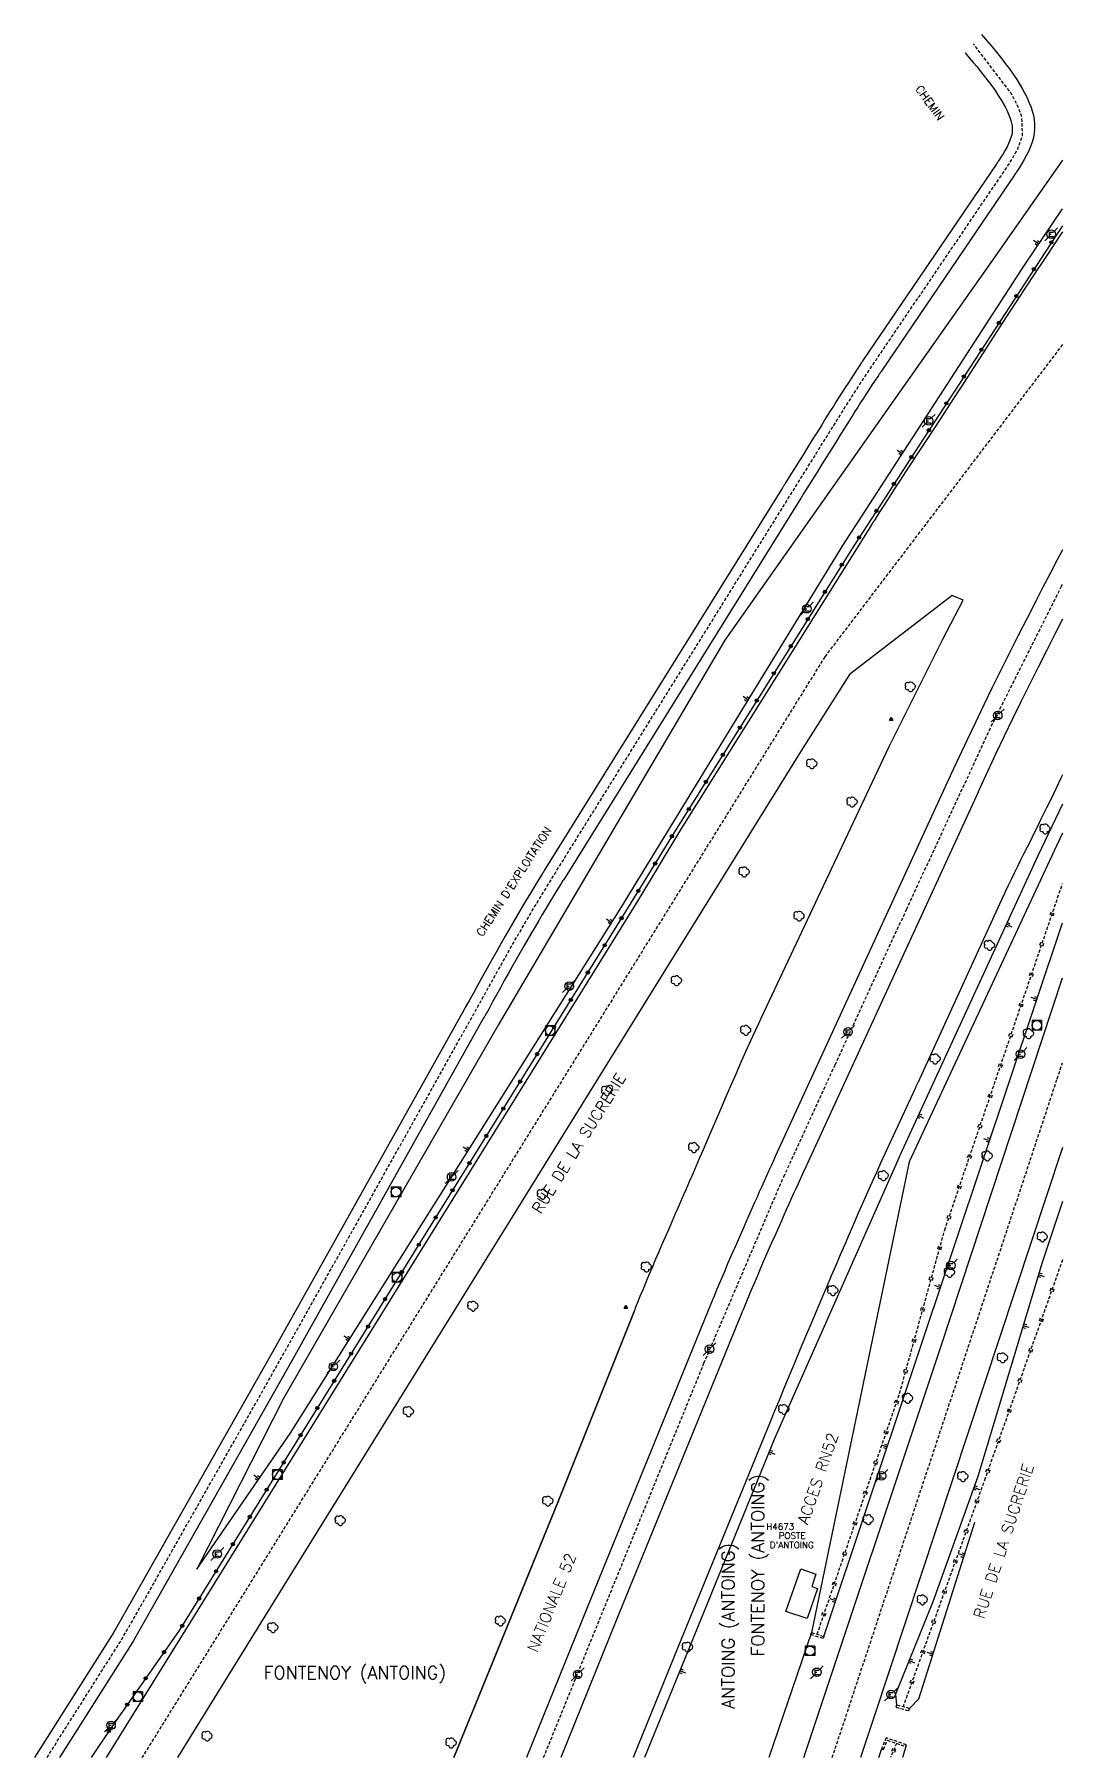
# Model space of a CAD drawing. Header units: millimetres. Extents: x 84996 to 86000, y 140000 to 140615.
# Drawn here: x 85839.6 to 86000, y 140000 to 140269 of the extents above; entities that cross this region are included whole.
import ezdxf
from ezdxf.enums import TextEntityAlignment as Align

# ---------------------------------------------------------------- set-up
doc = ezdxf.new("R2010")
doc.units = ezdxf.units.MM
doc.linetypes.add('DASHED', pattern=[0.75, 0.5, -0.25])
doc.layers.get('0').update_dxf_attribs({"linetype": 'CONTINUOUS'})
for name, color, linetype in [('W0001', 6, 'DASHED'), ('W0008', 7, 'CONTINUOUS'), ('W0100', 7, 'CONTINUOUS'), ('W0112', 1, 'DASHED'), ('W0211', 2, 'CONTINUOUS'), ('W0220', 5, 'DASHED'), ('W0300', 7, 'CONTINUOUS'), ('W0322', 7, 'CONTINUOUS'), ('W0420', 7, 'CONTINUOUS'), ('W0471', 7, 'CONTINUOUS'), ('W0851', 7, 'CONTINUOUS'), ('W0980', 7, 'CONTINUOUS'), ('W0984', 7, 'CONTINUOUS'), ('W0989', 7, 'CONTINUOUS'), ('W0991', 7, 'CONTINUOUS')]:
    doc.layers.add(name, color=color, linetype=linetype)
doc.styles.get("Standard").update_dxf_attribs({"font": 'romans.shx', "width": 0.85})

# ---------------------------------------------------------------- blocks, each defined once
blk = doc.blocks.new('t322o')
at = {"color": 0, "linetype": 'Continuous'}
for radius in [0.25, 0.15]:
    blk.add_circle((0, 0), radius, dxfattribs=at)
blk = doc.blocks.new('t220o')
at = {"color": 0, "linetype": 'Continuous'}
for p, q in [((-0.25, 0.25), (0.25, 0.25)), ((-0.25, -0.25), (0.25, -0.25))]:
    blk.add_line(p, q, dxfattribs=at)
blk = doc.blocks.new('T300')
for p, q in [((-0.8, 0.51), (-0.86, 0.34)), ((-0.86, 0.34), (-0.86, 0.17)), ((-0.86, 0.17), (-0.74, 0.06)), ((-0.69, 0.63), (-0.8, 0.51)), ((-0.8, -0.06), (-0.74, 0.06)), ((-0.74, 0.06), (-0.69, 0.11)), ((-0.57, 0.69), (-0.69, 0.63)), ((-0.46, 0.69), (-0.57, 0.69)), ((-0.29, 0.63), (-0.46, 0.69)), ((-0.29, 0.63), (-0.17, 0.74)), ((-0.23, 0.57), (-0.29, 0.63)), ((-0.17, 0.74), (-0.06, 0.8)), ((-0.06, 0.8), (0.06, 0.8)), ((0.06, 0.8), (0.23, 0.74)), ((0.23, 0.74), (0.34, 0.63)), ((0.34, 0.63), (0.4, 0.51)), ((0.46, 0.46), (0.34, 0.46)), ((0.4, 0.51), (0.4, 0.46)), ((0.57, 0.4), (0.46, 0.46)), ((0.57, 0.4), (0.69, 0.29)), ((0.69, 0.29), (0.74, 0.17)), ((0.74, 0.06), (0.69, -0.17)), ((0.74, 0.17), (0.74, 0.06)), ((-0.8, -0.17), (-0.8, -0.06)), ((-0.8, -0.23), (-0.8, -0.17)), ((-0.74, -0.34), (-0.8, -0.23)), ((-0.69, -0.4), (-0.74, -0.34)), ((-0.51, -0.46), (-0.69, -0.4)), ((-0.4, -0.46), (-0.51, -0.46)), ((-0.4, -0.46), (-0.34, -0.46)), ((-0.34, -0.46), (-0.34, -0.4)), ((-0.34, -0.51), (-0.34, -0.46)), ((-0.29, -0.63), (-0.34, -0.51)), ((-0.17, -0.74), (-0.29, -0.63)), ((-0.06, -0.8), (-0.17, -0.74)), ((0.06, -0.8), (-0.06, -0.8)), ((0.17, -0.74), (0.06, -0.8)), ((0.23, -0.69), (0.17, -0.74)), ((0.29, -0.46), (0.23, -0.46)), ((0.29, -0.63), (0.23, -0.69)), ((0.46, -0.4), (0.29, -0.46)), ((0.34, -0.51), (0.29, -0.63)), ((0.34, -0.51), (0.34, -0.46)), ((0.57, -0.34), (0.46, -0.4)), ((0.63, -0.29), (0.57, -0.34)), ((0.69, -0.17), (0.63, -0.29))]:
    blk.add_line(p, q)
blk = doc.blocks.new('T471')
for p, q in [((-0.333334, 0.333334), (-0.333334, -0.333334)), ((-0.333334, 0.333334), (0.333334, 0.333334)), ((-0.333334, 0), (0, 0)), ((0.500001, 0.500001), (1.000002, 1.000002)), ((-0.500001, -0.500001), (-1.000002, -1.000002)), ((-0.333334, -0.333334), (0.333334, -0.333334))]:
    blk.add_line(p, q)
blk.add_ellipse((0, 0), major_axis=(0.471405, 0.471405), ratio=1, start_param=5.4977871438, end_param=11.780972451)
blk = doc.blocks.new('T420')
for p, q in [((0.75, 0.75), (-0.75, 0.75)), ((-0.75, 0.75), (-0.75, -0.75)), ((0.75, 0.75), (0.75, -0.75)), ((0.75, -0.75), (-0.75, -0.75))]:
    blk.add_line(p, q)
blk.add_ellipse((0, 0), major_axis=(-0.53, 0.53), ratio=1, start_param=3.926991, end_param=10.210176)
blk = doc.blocks.new('t211o')
at = {"color": 0, "linetype": 'Continuous'}
for p, q in [((-0.29, 0.5), (-0.29, 0)), ((0, 1), (0, 0)), ((0.29, 0.5), (0.29, 0))]:
    blk.add_line(p, q, dxfattribs=at)
blk = doc.blocks.new('T851')
for p, q in [((-0.25, -0.15), (0, 0.32)), ((0, 0.32), (0.25, -0.15)), ((-0.25, -0.15), (0.25, -0.15))]:
    blk.add_line(p, q)
for major_axis in [(-0.106, 0.106), (-0.0354, 0.0354), (-0.0236, 0.0236)]:
    blk.add_ellipse((0, 0), major_axis=major_axis, ratio=1, start_param=3.926991, end_param=10.210176)

msp = doc.modelspace()

# ---------------------------------------------------------------- linework, layer by layer
at = {"layer": 'W0001', "flags": 128}
msp.add_lwpolyline([(85841.58, 140000), (85844.58, 140004.75), (85851.48, 140015.65), (85853.1, 140018.21), (85855.34, 140022.09), (85857.49, 140025.89), (85861.16, 140032.37), (85869.42, 140046.97), (85877.11, 140060.56), (85883.88, 140072.64), (85893.3, 140089.5), (85907.39, 140114.7), (85910.95, 140121.1), (85914.14, 140126.82), (85917.64, 140132.81), (85920.95, 140138.21), (85924.85, 140144.49), (85952.34, 140188.7), (85958.78, 140199.05), (85961.73, 140203.8), (85964.31, 140207.95), (85967.49, 140212.99), (85970.91, 140218.15), (85990.98, 140247.74), (85992, 140249.27), (85993.03, 140251.12), (85993.76, 140253.09), (85993.66, 140256.09), (85992.91, 140258.07), (85991.93, 140259.86), (85986.08, 140267.53)], dxfattribs=at)
at = {"layer": 'W0001'}
for points in [[(86000, 140220.56), (85962.92, 140171.84), (85856.39, 140000)], [(85919.05, 140000), (85922.15, 140007.66), (85934.28, 140037.55), (85944.07, 140061.55), (85956.5, 140090.67), (85964.52, 140108.14), (85975.66, 140132.38), (85988.88, 140160.97), (85999.86, 140182.84), (86000, 140183.11)], [(85964.08, 140000), (85999.17, 140105.95), (86000, 140108.45)]]:
    msp.add_lwpolyline(points, dxfattribs=at)
at = {"layer": 'W0008'}
for points in [[(85987.36, 140268.97), (85987.36, 140268.97), (85988, 140268.22), (85988.64, 140267.47), (85989.27, 140266.72), (85989.9, 140265.95), (85990.52, 140265.17), (85991.12, 140264.39), (85991.72, 140263.58), (85992.3, 140262.77), (85992.86, 140261.92), (85993.4, 140261.05), (85993.77, 140260.41), (85994.13, 140259.75), (85994.46, 140259.09), (85994.77, 140258.42), (85995.04, 140257.73), (85995.27, 140257.05), (85995.45, 140256.36), (85995.57, 140255.67), (85995.64, 140254.97), (85995.65, 140254.28), (85995.65, 140254.28), (85995.58, 140253.56), (85995.45, 140252.88), (85995.26, 140252.17), (85995.01, 140251.48), (85994.72, 140250.8), (85994.39, 140250.12), (85994.04, 140249.47), (85993.66, 140248.83), (85993.27, 140248.19), (85992.86, 140247.58), (85992.83, 140247.53), (85992.8, 140247.48), (85992.77, 140247.44), (85992.73, 140247.39), (85992.7, 140247.34), (85992.67, 140247.31), (85992.64, 140247.27), (85992.61, 140247.22), (85992.58, 140247.17), (85992.55, 140247.12), (85971.69, 140216.36), (85971.69, 140216.36), (85971.65, 140216.3), (85971.6, 140216.23), (85971.56, 140216.17), (85971.52, 140216.11), (85971.48, 140216.05), (85971.44, 140215.98), (85971.39, 140215.92), (85971.35, 140215.86), (85971.3, 140215.8), (85971.27, 140215.73), (85971.27, 140215.73), (85970.8, 140215.05), (85970.33, 140214.34), (85969.87, 140213.64), (85969.41, 140212.94), (85968.95, 140212.22), (85968.5, 140211.52), (85968.05, 140210.8), (85967.6, 140210.09), (85967.16, 140209.38), (85966.71, 140208.67), (85965.99, 140207.52), (85965.27, 140206.38), (85964.56, 140205.23), (85963.84, 140204.08), (85963.13, 140202.94), (85962.41, 140201.78), (85961.7, 140200.64), (85960.99, 140199.48), (85960.27, 140198.34), (85959.56, 140197.19), (85959.52, 140197.14), (85959.49, 140197.08), (85959.45, 140197.02), (85959.41, 140196.97), (85959.38, 140196.91), (85959.34, 140196.84), (85959.31, 140196.78), (85959.27, 140196.73), (85959.23, 140196.67), (85959.2, 140196.61), (85922.13, 140136.98), (85922.13, 140136.98), (85922.09, 140136.94), (85922.05, 140136.88), (85922.02, 140136.83), (85921.98, 140136.77), (85921.95, 140136.7), (85921.91, 140136.66), (85921.88, 140136.59), (85921.84, 140136.53), (85921.81, 140136.48), (85921.77, 140136.42), (85921.77, 140136.42), (85921.19, 140135.47), (85920.59, 140134.52), (85920.01, 140133.55), (85919.43, 140132.59), (85918.85, 140131.62), (85918.28, 140130.66), (85917.71, 140129.69), (85917.14, 140128.72), (85916.58, 140127.75), (85916.02, 140126.77), (85915.39, 140125.67), (85914.77, 140124.56), (85914.16, 140123.47), (85913.54, 140122.36), (85912.92, 140121.27), (85912.31, 140120.16), (85911.7, 140119.05), (85911.09, 140117.94), (85910.48, 140116.84), (85909.86, 140115.73), (85909.84, 140115.69), (85909.8, 140115.64), (85909.78, 140115.59), (85909.75, 140115.55), (85909.73, 140115.48), (85909.7, 140115.44), (85909.67, 140115.39), (85909.64, 140115.34), (85909.62, 140115.3), (85909.59, 140115.25), (85879.78, 140061.92), (85854.95, 140018.05), (85843.53, 140000)], [(85984.8, 140266.09), (85984.8, 140266.09), (85985.43, 140265.34), (85986.05, 140264.61), (85986.67, 140263.89), (85987.27, 140263.16), (85987.85, 140262.42), (85988.41, 140261.7), (85988.96, 140260.95), (85989.48, 140260.22), (85989.98, 140259.45), (85990.47, 140258.67), (85990.79, 140258.12), (85991.09, 140257.58), (85991.36, 140257.05), (85991.59, 140256.53), (85991.79, 140256.03), (85991.95, 140255.56), (85992.06, 140255.12), (85992.13, 140254.72), (85992.17, 140254.36), (85992.17, 140254.36), (85992.17, 140254.03), (85992.14, 140253.69), (85992.07, 140253.3), (85991.95, 140252.89), (85991.79, 140252.42), (85991.59, 140251.94), (85991.34, 140251.44), (85991.05, 140250.91), (85990.73, 140250.36), (85990.39, 140249.81), (85990.02, 140249.25), (85990.01, 140249.23), (85989.98, 140249.19), (85989.95, 140249.14), (85989.91, 140249.09), (85989.84, 140248.98), (85989.8, 140248.94), (85989.77, 140248.89), (85989.78, 140248.91), (85989.75, 140248.86), (85989.73, 140248.83), (85989.73, 140248.83), (85968.87, 140218.06), (85968.86, 140218.05), (85968.78, 140217.94), (85968.74, 140217.88), (85968.73, 140217.86), (85968.66, 140217.75), (85968.62, 140217.69), (85968.57, 140217.62), (85968.56, 140217.61), (85968.45, 140217.44), (85968.45, 140217.44), (85968.44, 140217.42), (85967.96, 140216.72), (85967.48, 140216), (85967.01, 140215.28), (85966.55, 140214.56), (85966.08, 140213.84), (85965.62, 140213.11), (85965.16, 140212.41), (85964.71, 140211.69), (85964.26, 140210.97), (85963.81, 140210.25), (85963.09, 140209.11), (85962.38, 140207.95), (85961.66, 140206.8), (85960.95, 140205.67), (85960.23, 140204.5), (85959.52, 140203.36), (85958.8, 140202.2), (85958.09, 140201.06), (85957.38, 140199.92), (85956.72, 140198.86), (85956.66, 140198.75), (85956.62, 140198.7), (85956.58, 140198.64), (85956.55, 140198.58), (85956.51, 140198.53), (85956.48, 140198.47), (85956.41, 140198.38), (85956.38, 140198.31), (85956.31, 140198.2), (85956.3, 140198.19), (85956.3, 140198.19), (85919.16, 140138.45), (85919.22, 140138.56), (85919.19, 140138.5), (85919.15, 140138.44), (85919.12, 140138.39), (85919.08, 140138.33), (85919.05, 140138.27), (85919.01, 140138.22), (85918.98, 140138.16), (85918.94, 140138.09), (85918.94, 140138.09), (85918.87, 140137.98), (85918.27, 140137.02), (85917.68, 140136.06), (85917.09, 140135.08), (85916.5, 140134.11), (85915.91, 140133.14), (85915.34, 140132.16), (85914.75, 140131.17), (85914.18, 140130.19), (85913.61, 140129.2), (85913.04, 140128.22), (85912.41, 140127.11), (85911.78, 140126), (85911.16, 140124.89), (85910.54, 140123.78), (85909.93, 140122.67), (85909.3, 140121.53), (85908.69, 140120.42), (85908.09, 140119.34), (85907.48, 140118.25), (85906.87, 140117.16), (85906.82, 140117.06), (85906.82, 140117.06), (85906.8, 140117.02), (85906.73, 140116.92), (85906.71, 140116.88), (85906.68, 140116.81), (85906.69, 140116.83), (85906.65, 140116.77), (85906.6, 140116.67), (85906.59, 140116.67), (85876.8, 140063.36), (85852.01, 140019.56), (85839.62, 140000)], [(86000, 140238.17), (85999.64, 140237.64), (85997.53, 140234.48), (85995.44, 140231.3), (85993.35, 140228.11), (85991.27, 140224.92), (85989.2, 140221.72), (85987.14, 140218.53), (85985.07, 140215.33), (85983, 140212.12), (85980.93, 140208.94), (85978.84, 140205.75), (85978.02, 140204.48), (85977.18, 140203.22), (85976.35, 140201.95), (85975.52, 140200.69), (85974.69, 140199.42), (85973.86, 140198.16), (85973.04, 140196.89), (85972.22, 140195.62), (85971.41, 140194.34), (85970.6, 140193.06), (85970.57, 140193.02), (85970.54, 140192.97), (85970.51, 140192.92), (85970.48, 140192.86), (85970.45, 140192.81), (85970.41, 140192.77), (85970.38, 140192.72), (85970.35, 140192.67), (85970.32, 140192.61), (85970.29, 140192.56), (85940.48, 140144.91), (85933.72, 140133.66), (85863.35, 140020.2), (85850.82, 140000)], [(86000, 140188.52), (85999.19, 140186.97), (85998.07, 140184.81), (85996.95, 140182.67), (85995.84, 140180.53), (85995.84, 140180.53), (85994.47, 140177.83), (85993.09, 140175.14), (85991.73, 140172.44), (85990.38, 140169.73), (85989.05, 140167.02), (85987.72, 140164.3), (85986.41, 140161.58), (85985.1, 140158.84), (85983.82, 140156.11), (85982.55, 140153.36), (85982.52, 140153.31), (85982.49, 140153.25), (85982.47, 140153.19), (85982.45, 140153.12), (85982.41, 140153.08), (85982.39, 140153.02), (85982.36, 140152.95), (85982.34, 140152.89), (85982.3, 140152.84), (85982.28, 140152.78), (85955.18, 140093.8), (85955.16, 140093.75), (85955.14, 140093.7), (85955.12, 140093.64), (85955.09, 140093.59), (85955.07, 140093.55), (85955.05, 140093.5), (85955.02, 140093.45), (85955, 140093.41), (85954.98, 140093.34), (85954.95, 140093.3), (85954.95, 140093.3), (85954.58, 140092.47), (85954.2, 140091.64), (85953.82, 140090.81), (85953.45, 140089.98), (85953.08, 140089.14), (85952.7, 140088.31), (85952.34, 140087.48), (85951.96, 140086.64), (85951.59, 140085.81), (85951.23, 140084.98), (85950.64, 140083.66), (85950.06, 140082.34), (85949.48, 140081.03), (85948.91, 140079.7), (85948.33, 140078.39), (85947.76, 140077.06), (85947.2, 140075.73), (85946.63, 140074.42), (85946.08, 140073.09), (85945.53, 140071.75), (85945.53, 140071.75), (85945.51, 140071.7), (85945.48, 140071.64), (85945.46, 140071.58), (85945.44, 140071.53), (85945.41, 140071.47), (85945.39, 140071.41), (85945.37, 140071.34), (85945.34, 140071.3), (85945.32, 140071.23), (85945.3, 140071.17), (85925.77, 140023.25), (85916.36, 140000)], [(85953, 140115.41), (85972.89, 140157.7), (85972.89, 140157.7), (85981.34, 140174.56), (85981.34, 140174.58), (85984.51, 140180.66), (85982.79, 140181.38), (85966.77, 140169.05), (85959.41, 140157.42), (85937.55, 140122.17), (85875.56, 140022.08), (85861.91, 140000)], [(86000, 140177.69), (85998.91, 140175.56), (85997.55, 140172.88), (85996.2, 140170.2), (85994.85, 140167.52), (85993.52, 140164.81), (85992.21, 140162.12), (85990.91, 140159.42), (85989.62, 140156.72), (85988.34, 140154), (85987.04, 140151.19), (85987.04, 140151.19), (85987.02, 140151.12), (85986.98, 140151.08), (85986.96, 140151.02), (85986.93, 140150.95), (85986.91, 140150.89), (85986.88, 140150.84), (85986.85, 140150.78), (85986.83, 140150.72), (85986.82, 140150.7), (85959.7, 140091.66), (85959.68, 140091.64), (85959.66, 140091.59), (85959.63, 140091.53), (85959.6, 140091.47), (85959.59, 140091.44), (85959.57, 140091.39), (85959.55, 140091.34), (85959.52, 140091.3), (85959.5, 140091.25), (85959.5, 140091.25), (85959.49, 140091.23), (85959.12, 140090.41), (85958.74, 140089.58), (85958.38, 140088.77), (85958, 140087.94), (85957.62, 140087.11), (85957.27, 140086.3), (85956.9, 140085.47), (85956.53, 140084.64), (85956.16, 140083.8), (85955.78, 140082.95), (85955.2, 140081.64), (85954.62, 140080.33), (85954.05, 140079.02), (85953.48, 140077.72), (85952.91, 140076.41), (85952.34, 140075.09), (85951.78, 140073.78), (85951.23, 140072.48), (85950.69, 140071.17), (85950.69, 140071.17), (85950.16, 140069.89), (85950.11, 140069.78), (85950.09, 140069.72), (85950.09, 140069.7), (85950.05, 140069.62), (85950.02, 140069.55), (85949.99, 140069.48), (85949.97, 140069.42), (85949.95, 140069.38), (85949.92, 140069.31), (85949.91, 140069.3), (85930.39, 140021.38), (85921.74, 140000)], [(86000, 140153.41), (85999.75, 140152.89), (85999, 140151.33), (85998.26, 140149.78), (85997.5, 140148.23), (85996.74, 140146.69), (85995.98, 140145.14), (85995.98, 140145.14), (85995.48, 140144.12), (85994.98, 140143.12), (85994.47, 140142.11), (85993.96, 140141.11), (85993.46, 140140.09), (85992.96, 140139.08), (85992.46, 140138.06), (85991.97, 140137.05), (85991.49, 140136.03), (85991.02, 140135.02), (85990.98, 140134.95), (85990.96, 140134.91), (85990.94, 140134.84), (85990.91, 140134.8), (85990.88, 140134.73), (85990.86, 140134.69), (85990.84, 140134.62), (85990.81, 140134.56), (85990.78, 140134.52), (85990.76, 140134.45), (85990.76, 140134.45)], [(85990.76, 140134.45), (85977.41, 140105.34), (85977.41, 140105.34), (85977.37, 140105.25), (85977.32, 140105.17), (85977.28, 140105.08), (85977.24, 140104.98), (85977.2, 140104.91), (85977.16, 140104.81), (85977.12, 140104.72), (85977.08, 140104.62), (85977.04, 140104.55), (85977, 140104.45), (85977, 140104.45), (85976.33, 140103), (85975.66, 140101.53), (85974.98, 140100.08), (85974.3, 140098.62), (85973.63, 140097.17), (85972.96, 140095.7), (85972.29, 140094.25), (85971.62, 140092.8), (85970.96, 140091.33), (85970.3, 140089.86), (85969.57, 140088.23), (85968.85, 140086.61), (85968.14, 140084.98), (85967.43, 140083.36), (85966.73, 140081.72), (85966.02, 140080.09), (85965.32, 140078.45), (85964.62, 140076.81), (85963.92, 140075.17), (85963.23, 140073.55), (85962.4, 140071.58), (85961.57, 140069.62), (85960.74, 140067.67), (85959.91, 140065.72), (85959.09, 140063.75), (85958.27, 140061.8), (85957.45, 140059.84), (85956.64, 140057.88), (85955.83, 140055.91), (85955.02, 140053.94), (85954.99, 140053.88), (85954.97, 140053.81), (85954.94, 140053.75), (85954.91, 140053.69), (85954.88, 140053.61), (85954.86, 140053.55), (85954.83, 140053.48), (85954.8, 140053.42), (85954.78, 140053.34), (85954.75, 140053.28), (85940.09, 140017.42), (85933.03, 140000)], [(85959.65, 140000), (85980.94, 140063.94), (86000, 140121.69)], [(85905.03, 140000), (85921.31, 140039.98), (85933.16, 140069.61), (85933.21, 140069.73), (85933.27, 140069.86), (85933.31, 140069.98), (85933.36, 140070.09), (85933.41, 140070.22), (85933.46, 140070.34), (85933.51, 140070.47), (85933.56, 140070.59), (85933.61, 140070.72), (85933.66, 140070.84), (85934.13, 140072.02), (85934.61, 140073.17), (85935.09, 140074.34), (85935.58, 140075.5), (85936.07, 140076.66), (85936.56, 140077.83), (85937.06, 140078.98), (85937.56, 140080.14), (85938.06, 140081.3), (85938.56, 140082.45), (85938.56, 140082.45), (85939.11, 140083.69), (85939.65, 140084.94), (85940.19, 140086.19), (85940.73, 140087.42), (85941.27, 140088.67), (85941.81, 140089.92), (85942.36, 140091.16), (85942.9, 140092.41), (85943.44, 140093.66), (85943.98, 140094.89), (85943.98, 140094.89), (85944.82, 140096.88), (85945.66, 140098.84), (85946.52, 140100.83), (85947.36, 140102.8), (85948.22, 140104.77), (85949.07, 140106.73), (85949.94, 140108.7), (85950.82, 140110.67), (85951.71, 140112.62), (85952.61, 140114.56), (85952.65, 140114.66), (85952.69, 140114.73), (85952.73, 140114.81), (85952.77, 140114.91), (85952.8, 140114.98), (85952.84, 140115.06), (85952.88, 140115.16), (85952.92, 140115.23), (85952.96, 140115.31), (85953, 140115.41)], [(86000, 140095.25), (85970.52, 140006.11), (85968.5, 140000)], [(85933.16, 140069.61), (85921.31, 140039.98), (85905.03, 140000)]]:
    msp.add_lwpolyline(points, dxfattribs=at)
at = {"layer": 'W0100'}
msp.add_lwpolyline([(85961.78, 140026.4), (85960.14, 140021.68), (85956.85, 140022.8), (85959.17, 140029.46), (85961.53, 140028.63), (85960.88, 140026.71)], close=True, dxfattribs=at)
at = {"layer": 'W0112'}
for points in [[(85960.73, 140019.2), (85960.84, 140019.53), (85962.76, 140018.91), (85962.65, 140018.58), (85960.73, 140019.2)], [(85976.05, 140007.31), (85976.14, 140007.66), (85974.11, 140008.19), (85974.02, 140007.86), (85976.05, 140007.31)], [(85971.8, 140001.39), (85972.09, 140001.28), (85972.66, 140002.7), (85975.55, 140001.72), (85975.65, 140002), (85972.48, 140003.08), (85971.8, 140001.39)]]:
    msp.add_lwpolyline(points, dxfattribs=at)
at = {"layer": 'W0211'}
for points in [[(86000, 140249.33), (85988.83, 140233.39), (85947.33, 140174.42), (85911.98, 140114.3), (85878.54, 140056.17), (85864.97, 140029.42), (85879.49, 140050.58), (85931, 140132.42), (85965.73, 140189.19), (85994.08, 140232.97), (86000, 140241.77)], [(86000, 140148.8), (85996.13, 140140.73), (85974.95, 140094.67), (85955.12, 140049.89)], [(86000, 140144.3), (85998.71, 140141.52), (85976.09, 140093), (85960.84, 140019.53), (85954.16, 140000)], [(85962.76, 140018.91), (85983.3, 140080.42), (86000, 140130.3)], [(86000, 140086.78), (85996.81, 140077.27), (85986.8, 140043.88), (85979.77, 140024.31), (85973.92, 140009.88), (85974.11, 140008.19)], [(85971.34, 140000), (85971.8, 140001.39)], [(85975.55, 140001.72), (85975.05, 140000)]]:
    msp.add_lwpolyline(points, dxfattribs=at)
at = {"layer": 'W0211', "flags": 128}
for points in [[(85955.11, 140049.89), (85934.78, 140000)], [(85976.14, 140007.65), (85977.58, 140009.14), (85986.31, 140036.72)]]:
    msp.add_lwpolyline(points, dxfattribs=at)
at = {"layer": 'W0220'}
for points in [[(85961.72, 140019.25), (85974.59, 140056.84), (85981.62, 140082.36), (86000, 140136.44)], [(86000, 140077.69), (85987.94, 140043.59), (85975.12, 140007.91)]]:
    msp.add_lwpolyline(points, dxfattribs=at)
at = {"layer": 'W0220', "flags": 128}
msp.add_lwpolyline([(85974.11, 140002.21), (85973.17, 140000)], dxfattribs=at)
at = {"layer": 'W0322'}
msp.add_lwpolyline([(86000, 140239.12), (85998.94, 140237.56), (85978.36, 140205.97), (85967.44, 140189.17), (85939.82, 140145.05), (85931.42, 140131.38), (85862.21, 140019.83), (85851.52, 140004.61), (85848.46, 140000)], dxfattribs=at)

# ---------------------------------------------------------------- block references
at = {"layer": 'W0211'}
for p, rotation in [((85996.31, 140236.28), 54.48038672399725), ((85975.04, 140203.56), 57.0594878306737), ((85950.98, 140165.09), 55.1900114487412), ((85929.68, 140130.32), 54.39361797701974), ((85991.24, 140130.08), 242.778117615874), ((85996.01, 140118.38), 70.4306724350945), ((85977.51, 140100.24), 241), ((85907.32, 140094.79), 56.56268794806194), ((85988.63, 140096.33), 71.56328762683967), ((85980.95, 140073.37), 69.2973727002385), ((85996.24, 140075.35), 253.1242906026169), ((85888.75, 140065.29), 58.62295307178076), ((85993.85, 140067.38), 254.2036348777156), ((85954.24, 140047.74), 245.392532753462), ((85972.64, 140048.5), 72.49360481012363), ((85874.64, 140043.51), 53.38292367665957), ((85986.19, 140042.17), 247.6277485939781), ((85984.66, 140031.52), 72.06741526021581), ((85964.63, 140024.5), 70.95291210474807), ((85976.06, 140015.14), 245.9251564881864), ((85979.79, 140016.13), 71.88271115890842), ((85940.3, 140013.55), 246.9582972565182)]:
    msp.add_blockref('t211o', p, dxfattribs=dict(at, rotation=rotation))
at = {"layer": 'W0220'}
for p, rotation in [((85998.39, 140131.7), 71.23294048405155), ((85996.78, 140126.97), 71.23294048405155), ((85995.17, 140122.23), 71.23294048405155), ((85993.57, 140117.5), 71.23294048405155), ((85991.96, 140112.77), 71.23294048405155), ((85990.35, 140108.03), 71.23294048405155), ((85988.74, 140103.3), 71.23294048405155), ((85987.13, 140098.56), 71.23294048405155), ((85985.52, 140093.83), 71.23294048405155), ((85983.91, 140089.1), 71.23294048405155), ((85982.31, 140084.36), 71.23294048405155), ((85980.86, 140079.58), 74.57718388485476), ((85979.53, 140074.76), 74.57718388485476), ((85998.33, 140072.97), 250.5159981715088), ((85978.2, 140069.94), 74.57718388485476), ((85996.66, 140068.26), 250.5159981715088), ((85976.87, 140065.12), 74.57718388485476), ((85995, 140063.55), 250.5159981715088), ((85975.54, 140060.3), 74.57718388485476), ((85993.33, 140058.83), 250.5159981715088), ((85974.13, 140055.5), 71.1056405135302), ((85991.66, 140054.12), 250.5159981715088), ((85972.51, 140050.77), 71.1056405135302), ((85989.99, 140049.41), 250.5159981715088), ((85970.89, 140046.04), 71.1056405135302), ((85988.33, 140044.69), 250.5159981715088), ((85969.27, 140041.31), 71.1056405135302), ((85986.64, 140039.98), 250.2397920421228), ((85967.65, 140036.58), 71.1056405135302), ((85984.95, 140035.28), 250.2397920421228), ((85966.03, 140031.85), 71.1056405135302), ((85983.26, 140030.57), 250.2397920421228), ((85964.41, 140027.12), 71.1056405135302), ((85981.57, 140025.87), 250.2397920421228), ((85962.79, 140022.39), 71.1056405135302), ((85979.88, 140021.16), 250.2397920421228), ((85978.19, 140016.46), 250.2397920421228), ((85976.5, 140011.75), 250.2397920421228), ((85973.64, 140001.11), 253.5408213322483)]:
    msp.add_blockref('t220o', p, dxfattribs=dict(at, rotation=rotation))
at = {"layer": 'W0300'}
for p in [(85976.29, 140167.14), (85960.91, 140155.11), (85967.2, 140149.14), (85997.3, 140144.94), (85950.37, 140138.23), (85958.93, 140131.33), (85988.63, 140126.77), (85939.81, 140121.25), (85950.61, 140113.5), (85994.73, 140112.98), (85980.16, 140109.05), (85928.95, 140104.06), (85942.51, 140095.2), (85988.29, 140093.88), (85972.08, 140090.81), (85918.92, 140087.91), (85996.88, 140081.27), (85935.11, 140076.58), (85982.39, 140075.72), (85964.2, 140072.88), (85908.05, 140070.45), (85990.67, 140062.39), (85898, 140054), (85956.54, 140054.33), (85975.87, 140056.06), (85984.48, 140043.84), (85919.74, 140040.02), (85887.36, 140036.98), (85969.73, 140037.12), (85978.16, 140024.61), (85876.85, 140020.28), (85912.33, 140021.3), (85941.53, 140017.23), (85866.57, 140003.33), (85904.65, 140002.28)]:
    msp.add_blockref('T300', p, dxfattribs=at)
at = {"layer": 'W0322'}
for p, rotation in [((85998.26, 140236.52), 236.9223716376854), ((85995.53, 140232.33), 236.9223716376854), ((85992.8, 140228.14), 236.9223716376854), ((85990.07, 140223.95), 236.9223716376854), ((85987.34, 140219.76), 236.9223716376854), ((85984.61, 140215.57), 236.9223716376854), ((85981.88, 140211.38), 236.9223716376854), ((85979.16, 140207.19), 236.9223716376854), ((85976.43, 140203), 236.9667454460856), ((85973.7, 140198.81), 236.9667454460856), ((85970.98, 140194.62), 236.9667454460856), ((85968.25, 140190.43), 236.9667454460856), ((85965.58, 140186.2), 237.9581452609553), ((85962.93, 140181.96), 237.9581452609553), ((85960.27, 140177.72), 237.9581452609553), ((85957.62, 140173.49), 237.9581452609553), ((85954.97, 140169.25), 237.9581452609553), ((85952.31, 140165.01), 237.9581452609553), ((85949.66, 140160.77), 237.9581452609553), ((85947.01, 140156.53), 237.9581452609553), ((85944.36, 140152.29), 237.9581452609553), ((85941.7, 140148.06), 237.9581452609553), ((85939.06, 140143.81), 238.4383489837845), ((85936.44, 140139.55), 238.4383489837845), ((85933.83, 140135.29), 238.4383489837845), ((85931.21, 140131.03), 238.1818268153166), ((85928.57, 140126.78), 238.1818268153166), ((85925.94, 140122.53), 238.1818268153166), ((85923.3, 140118.29), 238.1818268153166), ((85920.66, 140114.04), 238.1818268153166), ((85918.03, 140109.79), 238.1818268153166), ((85915.39, 140105.54), 238.1818268153166), ((85912.76, 140101.29), 238.1818268153166), ((85910.12, 140097.04), 238.1818268153166), ((85907.48, 140092.79), 238.1818268153166), ((85904.85, 140088.54), 238.1818268153166), ((85902.21, 140084.3), 238.1818268153166), ((85899.58, 140080.05), 238.1818268153166), ((85896.94, 140075.8), 238.1818268153166), ((85894.3, 140071.55), 238.1818268153166), ((85891.67, 140067.3), 238.1818268153166), ((85889.03, 140063.05), 238.1818268153166), ((85886.39, 140058.8), 238.1818268153166), ((85883.76, 140054.56), 238.1818268153166), ((85881.12, 140050.31), 238.1818268153166), ((85878.49, 140046.06), 238.1818268153166), ((85875.85, 140041.81), 238.1818268153166), ((85873.21, 140037.56), 238.1818268153166), ((85870.58, 140033.31), 238.1818268153166), ((85867.94, 140029.06), 238.1818268153166), ((85865.31, 140024.82), 238.1818268153166), ((85862.67, 140020.57), 238.1818268153166), ((85859.84, 140016.45), 234.921127351904), ((85856.96, 140012.36), 234.921127351904), ((85854.09, 140008.26), 234.921127351904), ((85851.23, 140004.16), 236.3998106101711)]:
    msp.add_blockref('t322o', p, dxfattribs=dict(at, rotation=rotation))
at = {"layer": 'W0420'}
for p in [(85920.07, 140113.45), (85995.99, 140114.3), (85896.01, 140088.28), (85896.18, 140074.94), (85877.51, 140044.16), (85960.6, 140016.66), (85855.75, 140009.5)]:
    msp.add_blockref('T420', p, dxfattribs=at)
at = {"layer": 'W0471'}
for p in [(85998.24, 140237.78), (85979.11, 140208.67), (85960.12, 140179.33), (85989.89, 140162.66), (85923.02, 140120.42), (85966.54, 140113.27), (85993.45, 140109.81), (85904.7, 140090.63), (85982.58, 140076.8), (85944.93, 140063.75), (85886.25, 140061.02), (85971.76, 140043.98), (85868.14, 140031.77), (85924.36, 140012.98), (85961.68, 140013.31), (85973.24, 140009.83), (85851.57, 140005.03)]:
    msp.add_blockref('T471', p, dxfattribs=at)
at = {"layer": 'W0851'}
for p in [(85973.28, 140162.09), (85931.88, 140070.3)]:
    msp.add_blockref('T851', p, dxfattribs=at)

# ---------------------------------------------------------------- texts
at = {"layer": 'W0980'}
for s, p in [('FONTENOY (ANTOING)', (85952.6, 140030.01)), ('ANTOING (ANTOING)', (85947.97, 140020.57))]:
    msp.add_text(s, height=2, rotation=90, dxfattribs=at).set_placement(p, align=Align.MIDDLE)
msp.add_text('FONTENOY (ANTOING)', height=2, dxfattribs=at).set_placement((85889.59, 140013.11), align=Align.MIDDLE)
at = {"layer": 'W0984'}
for s, rotation, p in [('CHEMIN', 306, (85979.31, 140258.3)), ("CHEMIN D'EXPLOITATION", 57, (85914.42, 140136.74))]:
    msp.add_text(s, height=1.25, rotation=rotation, dxfattribs=at).set_placement(p, align=Align.MIDDLE)
for s, p in [("D'ANTOING", (85954.34, 140032.67)), ('POSTE', (85955.73, 140034.13))]:
    msp.add_text(s, height=1, dxfattribs=at).set_placement(p)
at = {"layer": 'W0989'}
for s, rotation, p in [('RUE DE LA SUCRERIE', 58, (85924.54, 140095.88)), ('ACCES RN52', 71.1, (85961.84, 140043.56)), ('RUE DE LA SUCRERIE', 72, (85990.81, 140033.77)), ('NATIONALE 52', 68, (85920.31, 140024.2))]:
    msp.add_text(s, height=1.75, rotation=rotation, dxfattribs=at).set_placement(p, align=Align.MIDDLE)
at = {"layer": 'W0991'}
msp.add_text('H4673', height=1, dxfattribs=at).set_placement((85953.78, 140035.54))

doc.saveas('drawing.dxf')
